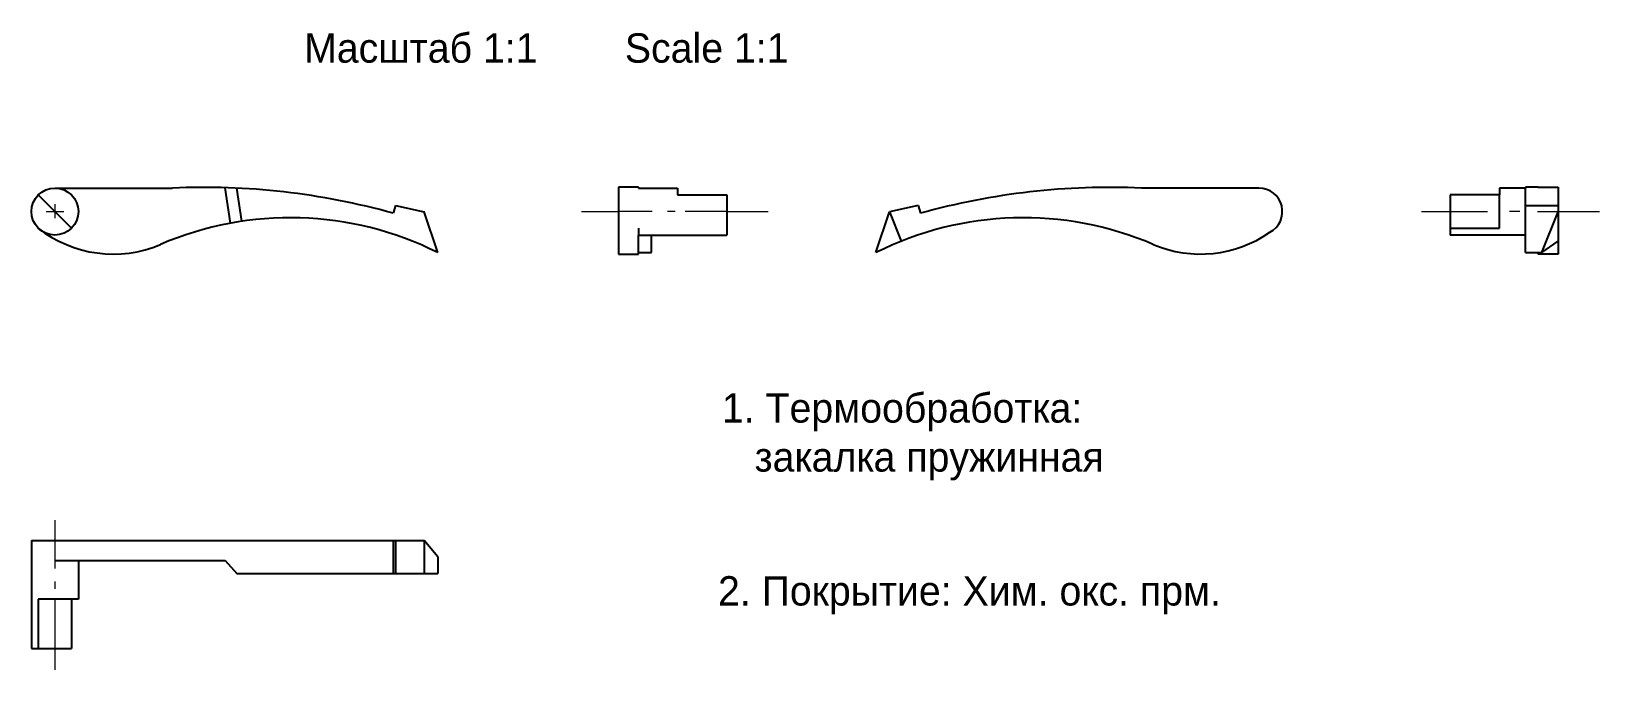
# Model space of a CAD drawing. Header units: millimetres. Extents: x 0 to 134, y -41 to 13.
import ezdxf

# ---------------------------------------------------------------- set-up
doc = ezdxf.new("R2010")
doc.units = ezdxf.units.MM
doc.linetypes.add('ACAD_ISO10W100', pattern=[18, 12, -3, 0, -3])

msp = doc.modelspace()

# ---------------------------------------------------------------- linework, layer by layer
for p, q in [((2, 0), (12, 0)), ((16.95, -3), (16.5, 0.03)), ((51.7, 0.06), (50, 0.06)), ((50, 0.06), (50, -5.62)), ((51.7, 0.06), (51.7, 0)), ((51.7, 0), (55, 0)), ((55, 0), (55, -0.59)), ((104.51, 0), (94.51, 0)), ((125, 0), (125, -0.59)), ((127.2, 0), (125, 0)), ((128.3, 0.06), (127.2, 0.06)), ((127.2, 0.06), (127.2, 0)), ((127.2, -5.5), (127.2, 0)), ((128.3, 0.06), (130, 0.06)), ((130, 0.06), (130, -5.62)), ((0.59, -0.59), (3.41, -3.41)), ((17.92, -2.83), (17.5, -0.01)), ((55, -0.59), (59.2, -0.59)), ((59.2, -0.59), (59.2, -4)), ((125, -0.59), (120.8, -0.59)), ((120.8, -0.59), (120.8, -4)), ((125, -3.41), (125, -0.59)), ((31.01, -1.48), (30.8, -2.15)), ((31.01, -1.48), (33.45, -2.02)), ((34.6, -5.5), (33.45, -2.02)), ((71.91, -5.5), (73.06, -2.02)), ((75.5, -1.48), (73.06, -2.02)), ((73.06, -2.02), (74.06, -4.53)), ((75.5, -1.48), (75.71, -2.15)), ((127.2, -1.48), (130, -1.48)), ((128.6, -5.5), (130, -2.02)), ((51.7, -3.41), (51.7, -4)), ((51.7, -4), (59.2, -4)), ((51.7, -5.62), (51.7, -4)), ((52.8, -5.5), (52.8, -4)), ((120.8, -3.41), (125, -3.41)), ((127.2, -4), (120.8, -4)), ((128.6, -5.5), (130, -4.53)), ((50, -5.62), (51.7, -5.62)), ((51.7, -5.5), (52.8, -5.5)), ((127.2, -5.5), (128.6, -5.5)), ((128.3, -5.62), (128.3, -5.5)), ((130, -5.62), (128.3, -5.62)), ((0, -30), (33.45, -30)), ((0, -30), (0, -39.2)), ((30.8, -30), (30.8, -32.8)), ((31.01, -30), (31.01, -32.8)), ((33.45, -30), (33.45, -32.8)), ((34.6, -31.4), (33.45, -30)), ((2, -31.7), (16.5, -31.7)), ((4, -31.7), (4, -35)), ((16.5, -31.7), (17.5, -32.8)), ((34.6, -31.4), (34.6, -32.8)), ((17.5, -32.8), (34.6, -32.8)), ((3.41, -35), (0.59, -35)), ((0.59, -35), (0.59, -39.2)), ((3.41, -35), (3.41, -39.2)), ((4, -35), (3.41, -35)), ((0, -39.2), (3.41, -39.2))]:
    msp.add_line(p, q)
at = {"color": 1, "linetype": 'ACAD_ISO10W100', "lineweight": 5}
for p, q in [((1.26, -2), (2.77, -2)), ((2, -1.37), (2, -2.57)), ((46.84, -2), (50, -2)), ((52.86, -2), (50, -2)), ((54.82, -2), (54.17, -2)), ((59.2, -2), (55.66, -2)), ((59.2, -2), (62.72, -2)), ((118.36, -2), (123.98, -2)), ((126.74, -2), (125.86, -2)), ((128.24, -2), (133.52, -2)), ((2, -28.28), (2, -31.7)), ((2, -31.7), (2, -32.39)), ((2, -33.49), (2, -34.12)), ((2, -35), (2, -41))]:
    msp.add_line(p, q, dxfattribs=at)
msp.add_circle((2, -2), 2)
for centre, radius, start, end in [((14.68, -59.94), 60, 74.4111, 92.5558), ((91.83, -59.94), 60, 87.4442, 105.5889), ((104.51, -2), 2, 297.9259, 90), ((22.05, -30.53), 28, 63.3645, 113.2376), ((84.46, -30.53), 28, 66.7624, 116.6355), ((6.97, 4.72), 10.34, 231.8918, 292.9489), ((99.54, 4.72), 10.34, 247.0511, 304.8178)]:
    msp.add_arc(centre, radius, start, end)

# ---------------------------------------------------------------- texts
for s, p in [('Масштаб 1:1        Scale 1:1', (23.22, 10.67)), ('1. Термообработка:', (58.79, -19.97)), ('   закалка пружинная', (58.79, -24.14)), ('2. Покрытие: Хим. окс. прм.', (58.46, -35.54))]:
    msp.add_text(s, height=2.5).set_placement(p)

doc.saveas('drawing.dxf')
